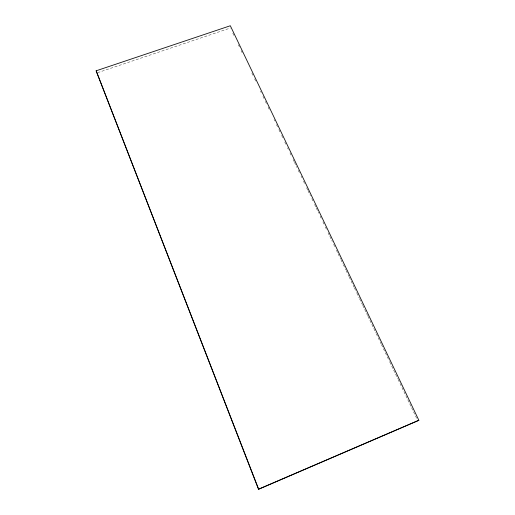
<?xml version="1.0" encoding="UTF-8"?>
<svg xmlns="http://www.w3.org/2000/svg" width="515" height="515" viewBox="0 0 515 515"><rect width="100%" height="100%" fill="white"/><g stroke="black" fill="none" stroke-linecap="round" stroke-linejoin="round"><path stroke-width="0.39" stroke-dasharray="2.58 1.93" d="M97.612 72.686L230.379 28.035M232.806 33.114L233.849 35.297M238.348 44.734L239.391 46.91M241.123 50.541L242.166 52.723M251.867 73.046L252.904 75.229M254.635 78.859L255.678 81.035M260.526 91.2L261.221 92.655M262.953 96.286L263.995 98.462M265.38 101.365L266.416 103.541M268.154 107.171L269.191 109.354M274.044 119.519L274.733 120.967M276.465 124.598L277.508 126.78M278.892 129.683L279.935 131.859M281.666 135.49L282.703 137.666M284.782 142.024L285.825 144.2M287.557 147.831L288.245 149.286M289.984 152.916L291.02 155.092M293.099 159.45L294.136 161.626M294.483 162.354L296.91 167.433M298.294 170.343L299.337 172.519M301.069 176.149L301.764 177.598M303.496 181.228L304.532 183.411M306.612 187.763L307.655 189.945M308.002 190.672L310.423 195.751M311.813 198.655L312.85 200.837M314.581 204.461L315.972 207.371M316.313 208.092L318.74 213.178M320.124 216.081L321.167 218.257M322.899 221.888L323.941 224.07M325.326 226.973L326.362 229.149M328.094 232.78L329.484 235.683M329.832 236.411L332.252 241.496M333.643 244.4L334.679 246.576M336.411 250.206L337.801 253.11M338.143 253.837L340.57 258.916M340.917 259.644L342.996 264.002M343.344 264.729L345.771 269.809M346.112 270.536L348.887 276.343M349.234 277.07L354.082 287.235M354.429 287.962L356.509 292.314M356.856 293.041L359.283 298.127M359.631 298.848L362.399 304.661M362.747 305.389L367.601 315.553M367.942 316.274L375.911 332.973M376.259 333.701L381.113 343.865M381.46 344.593L389.43 361.292M389.778 362.019L397.747 378.718M398.089 379.446L411.26 407.03M411.607 407.758L417.15 419.377"/><path stroke-width="0.77" d="M258.524 489.25L418.856 420.292L230.321 25.75L96.144 70.812L258.524 489.25L418.856 420.292M96.144 70.812L258.614 489.102"/></g></svg>
